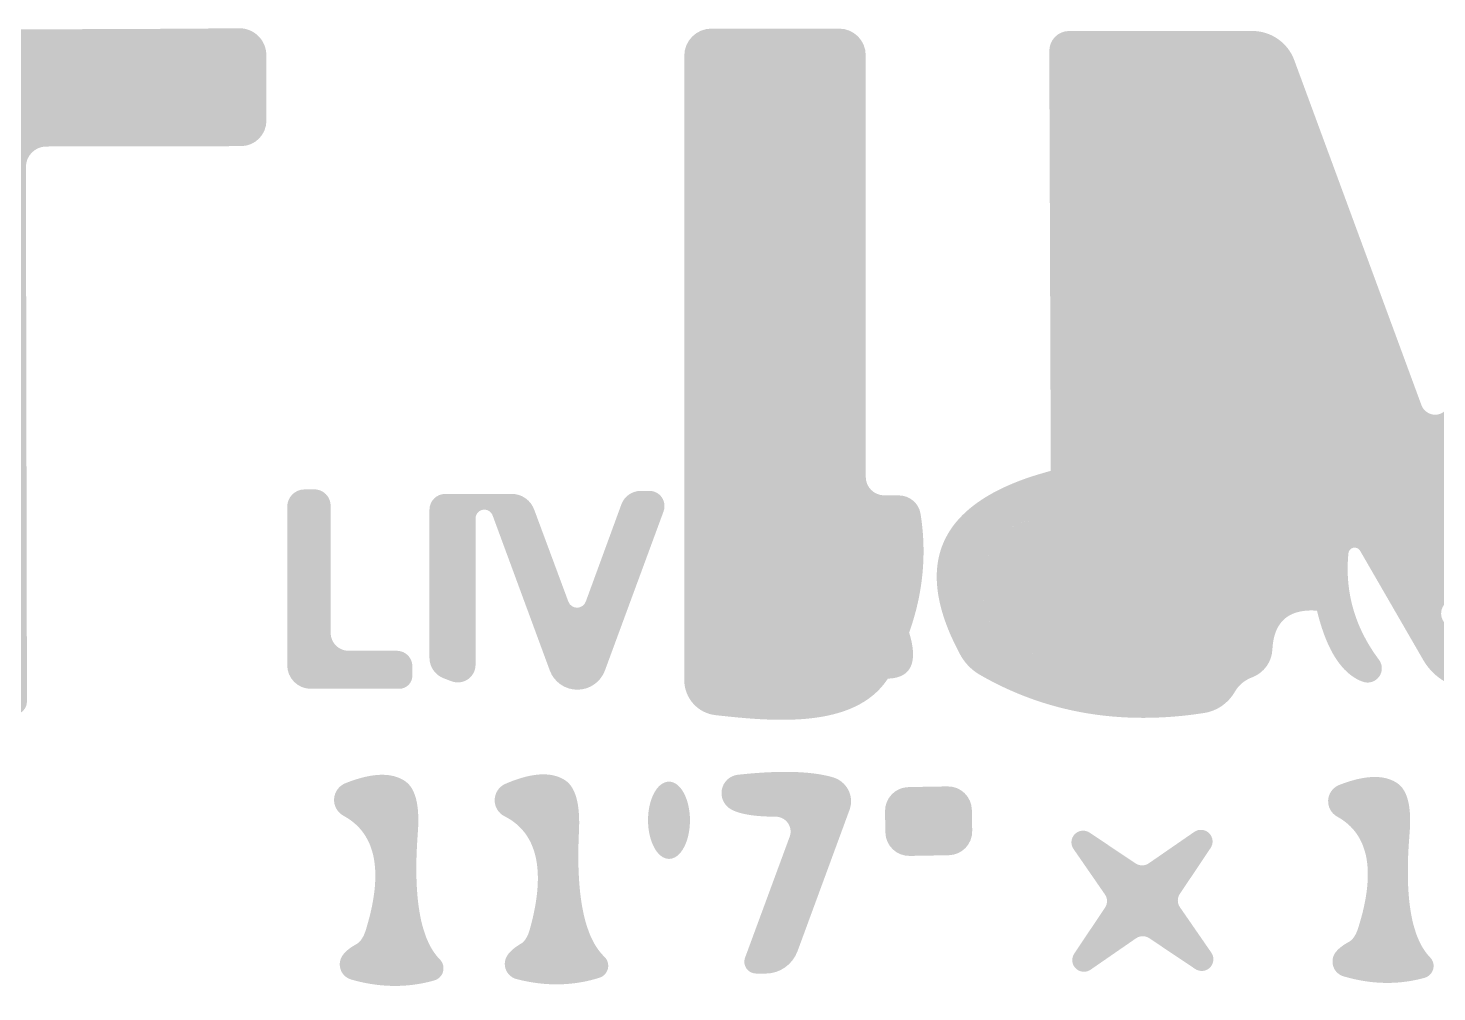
# Model space of a CAD drawing. Extents: x 0 to 650, y 0 to 488.
# Drawn here: x 410.03 to 457.07, y 197.78 to 229.96 of the extents above; entities that cross this region are included whole.
import ezdxf

# ---------------------------------------------------------------- set-up
doc = ezdxf.new("R2010")
doc.units = 0
doc.linetypes.add('Solid', pattern=[0])
doc.layers.add('Layer 1', color=7, linetype='Solid', lineweight=0)

msp = doc.modelspace()

# ---------------------------------------------------------------- hatches: boundary and pattern name
at = {"layer": 'Layer 1', "linetype": 'Solid', "lineweight": 0}
h = msp.add_hatch(color=8, dxfattribs=at)
edge = h.paths.add_edge_path(flags=0)
edge.add_spline(control_points=[(407.017, 206.984), (404.81, 206.981), (404.43, 207.033)], knot_values=[0, 0, 0, 1, 1, 1], degree=2, periodic=0)
edge.add_line((404.43, 207.033), (404.43, 207.033))
edge.add_spline(control_points=[(404.43, 207.033), (404.208, 207.062), (404.043, 207.251), (404.043, 207.475)], knot_values=[0, 0, 0, 0, 1, 1, 1, 1], degree=3, periodic=0)
edge.add_line((404.043, 207.475), (404.034, 225.321))
edge.add_spline(control_points=[(404.034, 225.321), (404.034, 225.698), (403.728, 226.003), (403.352, 226.003)], knot_values=[0, 0, 0, 0, 1, 1, 1, 1], degree=3, periodic=0)
edge.add_line((403.352, 226.003), (396.851, 226))
edge.add_line((396.851, 226), (396.851, 226))
edge.add_spline(control_points=[(396.851, 226), (396.38, 226), (395.998, 226.381), (395.998, 226.852)], knot_values=[0, 0, 0, 0, 1, 1, 1, 1], degree=3, periodic=0)
edge.add_line((395.998, 226.852), (395.997, 229.039))
edge.add_spline(control_points=[(395.997, 229.039), (395.997, 229.278), (396.092, 229.507), (396.262, 229.676)], knot_values=[0, 0, 0, 0, 1, 1, 1, 1], degree=3, periodic=0)
edge.add_spline(control_points=[(396.262, 229.676), (396.432, 229.845), (396.662, 229.939), (396.901, 229.938)], knot_values=[0, 0, 0, 0, 1, 1, 1, 1], degree=3, periodic=0)
edge.add_spline(control_points=[(396.901, 229.938), (401.693, 229.904), (406.988, 229.931)], knot_values=[0, 0, 0, 1, 1, 1], degree=2, periodic=0)
edge.add_spline(control_points=[(406.988, 229.931), (412.284, 229.917), (417.076, 229.962)], knot_values=[0, 0, 0, 1, 1, 1], degree=2, periodic=0)
edge.add_line((417.076, 229.962), (417.076, 229.962))
edge.add_spline(control_points=[(417.076, 229.962), (417.315, 229.964), (417.546, 229.87), (417.716, 229.702)], knot_values=[0, 0, 0, 0, 1, 1, 1, 1], degree=3, periodic=0)
edge.add_spline(control_points=[(417.716, 229.702), (417.886, 229.534), (417.982, 229.305), (417.982, 229.066)], knot_values=[0, 0, 0, 0, 1, 1, 1, 1], degree=3, periodic=0)
edge.add_line((417.982, 229.066), (417.986, 226.879))
edge.add_line((417.986, 226.879), (417.986, 226.879))
edge.add_spline(control_points=[(417.986, 226.879), (417.987, 226.408), (417.606, 226.025), (417.135, 226.024)], knot_values=[0, 0, 0, 0, 1, 1, 1, 1], degree=3, periodic=0)
edge.add_line((417.135, 226.024), (410.635, 226.012))
edge.add_line((410.635, 226.012), (410.635, 226.012))
edge.add_spline(control_points=[(410.635, 226.012), (410.258, 226.011), (409.953, 225.705), (409.954, 225.328)], knot_values=[0, 0, 0, 0, 1, 1, 1, 1], degree=3, periodic=0)
edge.add_line((409.954, 225.328), (409.989, 207.482))
edge.add_spline(control_points=[(409.989, 207.482), (409.99, 207.258), (409.824, 207.069), (409.603, 207.039)], knot_values=[0, 0, 0, 0, 1, 1, 1, 1], degree=3, periodic=0)
edge.add_spline(control_points=[(409.603, 207.039), (409.223, 206.987), (407.017, 206.984)], knot_values=[0, 0, 0, 1, 1, 1], degree=2, periodic=0)
edge = h.paths.add_edge_path(flags=0)
edge.add_line((405.43, 228.06), (405.43, 228.06))
edge.add_spline(control_points=[(405.43, 228.06), (405.061, 227.437), (405.104, 226.656), (405.54, 226.071)], knot_values=[0, 0, 0, 0, 1, 1, 1, 1], degree=3, periodic=0)
edge.add_spline(control_points=[(405.54, 226.071), (405.975, 225.486), (406.721, 225.207), (407.44, 225.36)], knot_values=[0, 0, 0, 0, 1, 1, 1, 1], degree=3, periodic=0)
edge.add_spline(control_points=[(407.44, 225.36), (407.57, 225.39), (408.79, 225.89)], knot_values=[0, 0, 0, 1, 1, 1], degree=2, periodic=0)
edge.add_line((408.79, 225.89), (408.79, 225.89))
edge.add_spline(control_points=[(408.79, 225.89), (409.237, 226.073), (409.542, 226.492), (409.58, 226.974)], knot_values=[0, 0, 0, 0, 1, 1, 1, 1], degree=3, periodic=0)
edge.add_spline(control_points=[(409.58, 226.974), (409.618, 227.456), (409.382, 227.918), (408.97, 228.17)], knot_values=[0, 0, 0, 0, 1, 1, 1, 1], degree=3, periodic=0)
edge.add_spline(control_points=[(408.97, 228.17), (406.41, 229.72), (405.43, 228.06)], knot_values=[0, 0, 0, 1, 1, 1], degree=2, periodic=0)
h = msp.add_hatch(color=8, dxfattribs=at)
edge = h.paths.add_edge_path(flags=0)
edge.add_spline(control_points=[(439.45, 209.78), (439.15, 210.29), (438.83, 210.38)], knot_values=[0, 0, 0, 1, 1, 1], degree=2, periodic=0)
edge.add_spline(control_points=[(438.83, 210.38), (438.44, 210.5), (438.2, 209.96)], knot_values=[0, 0, 0, 1, 1, 1], degree=2, periodic=0)
edge.add_spline(control_points=[(438.2, 209.96), (437.73, 208.91), (438.74, 208.24)], knot_values=[0, 0, 0, 1, 1, 1], degree=2, periodic=0)
edge.add_spline(control_points=[(438.74, 208.24), (437.63, 206.54), (434.88, 206.81), (432.99, 207.02)], knot_values=[0, 0, 0, 0, 1, 1, 1, 1], degree=3, periodic=0)
edge.add_line((432.99, 207.02), (432.99, 207.02))
edge.add_spline(control_points=[(432.99, 207.02), (432.393, 207.083), (431.94, 207.588), (431.94, 208.19)], knot_values=[0, 0, 0, 0, 1, 1, 1, 1], degree=3, periodic=0)
edge.add_line((431.94, 208.19), (431.94, 229.04))
edge.add_line((431.94, 229.04), (431.94, 229.04))
edge.add_spline(control_points=[(431.94, 229.04), (431.94, 229.543), (432.347, 229.95), (432.85, 229.95)], knot_values=[0, 0, 0, 0, 1, 1, 1, 1], degree=3, periodic=0)
edge.add_line((432.85, 229.95), (437.11, 229.95))
edge.add_line((437.11, 229.95), (437.11, 229.95))
edge.add_spline(control_points=[(437.11, 229.95), (437.602, 229.95), (438, 229.552), (438, 229.06)], knot_values=[0, 0, 0, 0, 1, 1, 1, 1], degree=3, periodic=0)
edge.add_line((438, 229.06), (438, 214.98))
edge.add_spline(control_points=[(438, 214.98), (438, 214.638), (438.278, 214.36), (438.62, 214.36)], knot_values=[0, 0, 0, 0, 1, 1, 1, 1], degree=3, periodic=0)
edge.add_line((438.62, 214.36), (439.1, 214.36))
edge.add_spline(control_points=[(439.1, 214.36), (439.463, 214.36), (439.772, 214.102), (439.83, 213.75)], knot_values=[0, 0, 0, 0, 1, 1, 1, 1], degree=3, periodic=0)
edge.add_spline(control_points=[(439.83, 213.75), (440.15, 211.74), (439.45, 209.78)], knot_values=[0, 0, 0, 1, 1, 1], degree=2, periodic=0)
h = msp.add_hatch(color=250, dxfattribs=at)
edge = h.paths.add_edge_path(flags=0)
edge.add_spline(control_points=[(471.64, 213.75), (471.13, 211.62), (471.3, 210.03)], knot_values=[0, 0, 0, 1, 1, 1], degree=2, periodic=0)
edge.add_spline(control_points=[(471.3, 210.03), (470.89, 208.56), (469.97, 207.48)], knot_values=[0, 0, 0, 1, 1, 1], degree=2, periodic=0)
edge.add_line((469.97, 207.48), (469.97, 207.48))
edge.add_spline(control_points=[(469.97, 207.48), (469.742, 207.207), (469.401, 207.05), (469.04, 207.05)], knot_values=[0, 0, 0, 0, 1, 1, 1, 1], degree=3, periodic=0)
edge.add_line((469.04, 207.05), (464.89, 207.05))
edge.add_line((464.89, 207.05), (464.89, 207.05))
edge.add_spline(control_points=[(464.89, 207.05), (464.599, 207.05), (464.332, 207.203), (464.19, 207.45)], knot_values=[0, 0, 0, 0, 1, 1, 1, 1], degree=3, periodic=0)
edge.add_line((464.19, 207.45), (462.35, 210.64))
edge.add_spline(control_points=[(462.35, 210.64), (462.314, 210.702), (462.244, 210.735), (462.174, 210.724)], knot_values=[0, 0, 0, 0, 1, 1, 1, 1], degree=3, periodic=0)
edge.add_spline(control_points=[(462.174, 210.724), (462.103, 210.713), (462.046, 210.66), (462.03, 210.59)], knot_values=[0, 0, 0, 0, 1, 1, 1, 1], degree=3, periodic=0)
edge.add_spline(control_points=[(462.03, 210.59), (461.29, 207.13), (457.87, 207.93)], knot_values=[0, 0, 0, 1, 1, 1], degree=2, periodic=0)
edge.add_spline(control_points=[(457.87, 207.93), (457.34, 208.058), (456.888, 208.394), (456.62, 208.86)], knot_values=[0, 0, 0, 0, 1, 1, 1, 1], degree=3, periodic=0)
edge.add_line((456.62, 208.86), (454.51, 212.51))
edge.add_spline(control_points=[(454.51, 212.51), (454.465, 212.589), (454.374, 212.63), (454.285, 212.612)], knot_values=[0, 0, 0, 0, 1, 1, 1, 1], degree=3, periodic=0)
edge.add_spline(control_points=[(454.285, 212.612), (454.197, 212.593), (454.13, 212.52), (454.12, 212.43)], knot_values=[0, 0, 0, 0, 1, 1, 1, 1], degree=3, periodic=0)
edge.add_spline(control_points=[(454.12, 212.43), (453.93, 210.49), (455.14, 208.87)], knot_values=[0, 0, 0, 1, 1, 1], degree=2, periodic=0)
edge.add_line((455.14, 208.87), (455.14, 208.87))
edge.add_spline(control_points=[(455.14, 208.87), (455.267, 208.7), (455.267, 208.467), (455.139, 208.298)], knot_values=[0, 0, 0, 0, 1, 1, 1, 1], degree=3, periodic=0)
edge.add_spline(control_points=[(455.139, 208.298), (455.012, 208.129), (454.788, 208.064), (454.59, 208.14)], knot_values=[0, 0, 0, 0, 1, 1, 1, 1], degree=3, periodic=0)
edge.add_spline(control_points=[(454.59, 208.14), (453.55, 208.53), (453.07, 210.51)], knot_values=[0, 0, 0, 1, 1, 1], degree=2, periodic=0)
edge.add_spline(control_points=[(453.07, 210.51), (452.25, 211), (452.93, 211.71)], knot_values=[0, 0, 0, 1, 1, 1], degree=2, periodic=0)
edge.add_spline(control_points=[(452.93, 211.71), (453.28, 212.29), (453.09, 212.99)], knot_values=[0, 0, 0, 1, 1, 1], degree=2, periodic=0)
edge.add_spline(control_points=[(453.09, 212.99), (452.99, 213.4), (452.47, 213.48)], knot_values=[0, 0, 0, 1, 1, 1], degree=2, periodic=0)
edge.add_spline(control_points=[(452.47, 213.48), (452.22, 214.5), (453.8, 214.36)], knot_values=[0, 0, 0, 1, 1, 1], degree=2, periodic=0)
edge.add_line((453.8, 214.36), (450.72, 222.5))
edge.add_spline(control_points=[(450.72, 222.5), (450.647, 222.69), (450.45, 222.801), (450.25, 222.764)], knot_values=[0, 0, 0, 0, 1, 1, 1, 1], degree=3, periodic=0)
edge.add_spline(control_points=[(450.25, 222.764), (450.05, 222.728), (449.903, 222.554), (449.9, 222.35)], knot_values=[0, 0, 0, 0, 1, 1, 1, 1], degree=3, periodic=0)
edge.add_line((449.9, 222.35), (449.8, 214.58))
edge.add_spline(control_points=[(449.8, 214.58), (448.63, 212.93), (448.5, 211.08)], knot_values=[0, 0, 0, 1, 1, 1], degree=2, periodic=0)
edge.add_spline(control_points=[(448.5, 211.08), (448.473, 210.69), (448.195, 210.363), (447.814, 210.274)], knot_values=[0, 0, 0, 0, 1, 1, 1, 1], degree=3, periodic=0)
edge.add_spline(control_points=[(447.814, 210.274), (447.433, 210.184), (447.038, 210.353), (446.84, 210.69)], knot_values=[0, 0, 0, 0, 1, 1, 1, 1], degree=3, periodic=0)
edge.add_line((446.84, 210.69), (444.18, 215.18))
edge.add_line((444.18, 215.18), (444.13, 229.2))
edge.add_line((444.13, 229.2), (444.13, 229.2))
edge.add_spline(control_points=[(444.13, 229.2), (444.13, 229.57), (444.425, 229.87), (444.79, 229.87)], knot_values=[0, 0, 0, 0, 1, 1, 1, 1], degree=3, periodic=0)
edge.add_line((444.79, 229.87), (450.91, 229.87))
edge.add_spline(control_points=[(450.91, 229.87), (451.535, 229.87), (452.094, 229.483), (452.31, 228.9)], knot_values=[0, 0, 0, 0, 1, 1, 1, 1], degree=3, periodic=0)
edge.add_line((452.31, 228.9), (456.56, 217.37))
edge.add_line((456.56, 217.37), (456.56, 217.37))
edge.add_spline(control_points=[(456.56, 217.37), (456.632, 217.18), (456.814, 217.054), (457.016, 217.054)], knot_values=[0, 0, 0, 0, 1, 1, 1, 1], degree=3, periodic=0)
edge.add_spline(control_points=[(457.016, 217.054), (457.219, 217.054), (457.4, 217.18), (457.47, 217.37)], knot_values=[0, 0, 0, 0, 1, 1, 1, 1], degree=3, periodic=0)
edge.add_line((457.47, 217.37), (461.77, 229.04))
edge.add_line((461.77, 229.04), (461.77, 229.04))
edge.add_spline(control_points=[(461.77, 229.04), (461.938, 229.502), (462.382, 229.81), (462.88, 229.81)], knot_values=[0, 0, 0, 0, 1, 1, 1, 1], degree=3, periodic=0)
edge.add_line((462.88, 229.81), (469.51, 229.81))
edge.add_line((469.51, 229.81), (469.51, 229.81))
edge.add_spline(control_points=[(469.51, 229.81), (469.6, 229.81), (469.687, 229.774), (469.75, 229.71)], knot_values=[0, 0, 0, 0, 1, 1, 1, 1], degree=3, periodic=0)
edge.add_spline(control_points=[(469.75, 229.71), (469.814, 229.647), (469.85, 229.56), (469.85, 229.47)], knot_values=[0, 0, 0, 0, 1, 1, 1, 1], degree=3, periodic=0)
edge.add_line((469.85, 229.47), (469.85, 216.48))
edge.add_line((469.85, 216.48), (469.85, 216.48))
edge.add_spline(control_points=[(469.85, 216.48), (469.85, 216.15), (469.963, 215.829), (470.17, 215.57)], knot_values=[0, 0, 0, 0, 1, 1, 1, 1], degree=3, periodic=0)
edge.add_line((470.17, 215.57), (471.64, 213.75))
edge = h.paths.add_edge_path(flags=0)
edge.add_line((463.07, 222.2), (460.36, 214.84))
edge.add_spline(control_points=[(460.36, 214.84), (460.253, 214.548), (460.346, 214.221), (460.59, 214.03)], knot_values=[0, 0, 0, 0, 1, 1, 1, 1], degree=3, periodic=0)
edge.add_line((460.59, 214.03), (462.24, 212.75))
edge.add_line((462.24, 212.75), (462.24, 212.75))
edge.add_spline(control_points=[(462.24, 212.75), (462.34, 212.676), (462.466, 212.646), (462.588, 212.669)], knot_values=[0, 0, 0, 0, 1, 1, 1, 1], degree=3, periodic=0)
edge.add_spline(control_points=[(462.588, 212.669), (462.71, 212.692), (462.816, 212.765), (462.88, 212.87)], knot_values=[0, 0, 0, 0, 1, 1, 1, 1], degree=3, periodic=0)
edge.add_line((462.88, 212.87), (463.88, 214.49))
edge.add_spline(control_points=[(463.88, 214.49), (464.03, 214.739), (464.11, 215.022), (464.11, 215.31)], knot_values=[0, 0, 0, 0, 1, 1, 1, 1], degree=3, periodic=0)
edge.add_line((464.11, 215.31), (464.11, 222.02))
edge.add_line((464.11, 222.02), (464.11, 222.02))
edge.add_spline(control_points=[(464.11, 222.02), (464.11, 222.28), (463.924, 222.501), (463.668, 222.545)], knot_values=[0, 0, 0, 0, 1, 1, 1, 1], degree=3, periodic=0)
edge.add_spline(control_points=[(463.668, 222.545), (463.412, 222.59), (463.16, 222.444), (463.07, 222.2)], knot_values=[0, 0, 0, 0, 1, 1, 1, 1], degree=3, periodic=0)
edge.add_line((463.07, 222.2), (463.07, 222.2))
edge = h.paths.add_edge_path(flags=0)
edge.add_spline(control_points=[(459.53, 212.63), (458.72, 211.17), (457.58, 210.88)], knot_values=[0, 0, 0, 1, 1, 1], degree=2, periodic=0)
edge.add_spline(control_points=[(457.58, 210.88), (457.424, 210.842), (457.298, 210.729), (457.244, 210.578)], knot_values=[0, 0, 0, 0, 1, 1, 1, 1], degree=3, periodic=0)
edge.add_spline(control_points=[(457.244, 210.578), (457.19, 210.427), (457.214, 210.259), (457.31, 210.13)], knot_values=[0, 0, 0, 0, 1, 1, 1, 1], degree=3, periodic=0)
edge.add_spline(control_points=[(457.31, 210.13), (457.84, 209.4), (458.7, 209.15)], knot_values=[0, 0, 0, 1, 1, 1], degree=2, periodic=0)
edge.add_spline(control_points=[(458.7, 209.15), (459.78, 208.83), (460.27, 210.08)], knot_values=[0, 0, 0, 1, 1, 1], degree=2, periodic=0)
edge.add_spline(control_points=[(460.27, 210.08), (460.76, 211.3), (460.26, 212.58)], knot_values=[0, 0, 0, 1, 1, 1], degree=2, periodic=0)
edge.add_spline(control_points=[(460.26, 212.58), (460.203, 212.725), (460.067, 212.825), (459.912, 212.835)], knot_values=[0, 0, 0, 0, 1, 1, 1, 1], degree=3, periodic=0)
edge.add_spline(control_points=[(459.912, 212.835), (459.756, 212.846), (459.607, 212.766), (459.53, 212.63)], knot_values=[0, 0, 0, 0, 1, 1, 1, 1], degree=3, periodic=0)
h = msp.add_hatch(color=7, dxfattribs=at)
edge = h.paths.add_edge_path(flags=0)
edge.add_line((453.8, 214.36), (449.8, 214.58))
edge.add_line((449.8, 214.58), (449.9, 222.35))
edge.add_spline(control_points=[(449.9, 222.35), (449.903, 222.554), (450.05, 222.728), (450.25, 222.764)], knot_values=[0, 0, 0, 0, 1, 1, 1, 1], degree=3, periodic=0)
edge.add_spline(control_points=[(450.25, 222.764), (450.45, 222.801), (450.647, 222.69), (450.72, 222.5)], knot_values=[0, 0, 0, 0, 1, 1, 1, 1], degree=3, periodic=0)
edge.add_line((450.72, 222.5), (453.8, 214.36))
h = msp.add_hatch(color=8, dxfattribs=at)
edge = h.paths.add_edge_path(flags=0)
edge.add_line((444.18, 215.18), (446.84, 210.69))
edge.add_line((446.84, 210.69), (446.84, 210.69))
edge.add_spline(control_points=[(446.84, 210.69), (447.038, 210.353), (447.433, 210.184), (447.814, 210.274)], knot_values=[0, 0, 0, 0, 1, 1, 1, 1], degree=3, periodic=0)
edge.add_spline(control_points=[(447.814, 210.274), (448.195, 210.363), (448.473, 210.69), (448.5, 211.08)], knot_values=[0, 0, 0, 0, 1, 1, 1, 1], degree=3, periodic=0)
edge.add_spline(control_points=[(448.5, 211.08), (448.63, 212.93), (449.8, 214.58)], knot_values=[0, 0, 0, 1, 1, 1], degree=2, periodic=0)
edge.add_line((449.8, 214.58), (453.8, 214.36))
edge.add_spline(control_points=[(453.8, 214.36), (452.22, 214.5), (452.47, 213.48)], knot_values=[0, 0, 0, 1, 1, 1], degree=2, periodic=0)
edge.add_spline(control_points=[(452.47, 213.48), (451.54, 213.16), (451.54, 212.61)], knot_values=[0, 0, 0, 1, 1, 1], degree=2, periodic=0)
edge.add_spline(control_points=[(451.54, 212.61), (451.54, 212.18), (452.06, 211.94)], knot_values=[0, 0, 0, 1, 1, 1], degree=2, periodic=0)
edge.add_spline(control_points=[(452.06, 211.94), (452.45, 211.75), (452.93, 211.71)], knot_values=[0, 0, 0, 1, 1, 1], degree=2, periodic=0)
edge.add_spline(control_points=[(452.93, 211.71), (452.25, 211), (453.07, 210.51)], knot_values=[0, 0, 0, 1, 1, 1], degree=2, periodic=0)
edge.add_spline(control_points=[(453.07, 210.51), (451.65, 210.61), (451.58, 209.21)], knot_values=[0, 0, 0, 1, 1, 1], degree=2, periodic=0)
edge.add_line((451.58, 209.21), (451.58, 209.21))
edge.add_spline(control_points=[(451.58, 209.21), (451.562, 208.802), (451.303, 208.442), (450.92, 208.29)], knot_values=[0, 0, 0, 0, 1, 1, 1, 1], degree=3, periodic=0)
edge.add_spline(control_points=[(450.92, 208.29), (450.52, 208.14), (450.32, 207.79)], knot_values=[0, 0, 0, 1, 1, 1], degree=2, periodic=0)
edge.add_line((450.32, 207.79), (450.32, 207.79))
edge.add_spline(control_points=[(450.32, 207.79), (450.099, 207.411), (449.72, 207.153), (449.29, 207.09)], knot_values=[0, 0, 0, 0, 1, 1, 1, 1], degree=3, periodic=0)
edge.add_spline(control_points=[(449.29, 207.09), (445.13, 206.45), (441.79, 208.38)], knot_values=[0, 0, 0, 1, 1, 1], degree=2, periodic=0)
edge.add_line((441.79, 208.38), (441.79, 208.38))
edge.add_spline(control_points=[(441.79, 208.38), (441.515, 208.543), (441.29, 208.782), (441.14, 209.07)], knot_values=[0, 0, 0, 0, 1, 1, 1, 1], degree=3, periodic=0)
edge.add_spline(control_points=[(441.14, 209.07), (438.66, 213.71), (444.18, 215.18)], knot_values=[0, 0, 0, 1, 1, 1], degree=2, periodic=0)
edge = h.paths.add_edge_path(flags=0)
edge.add_line((443.902, 209.251), (443.938, 213.351))
edge.add_line((443.938, 213.351), (443.938, 213.351))
edge.add_spline(control_points=[(443.938, 213.351), (443.939, 213.445), (443.863, 213.522), (443.769, 213.523)], knot_values=[0, 0, 0, 0, 1, 1, 1, 1], degree=3, periodic=0)
edge.add_line((443.769, 213.523), (443.699, 213.523))
edge.add_spline(control_points=[(443.699, 213.523), (442.738, 213.532), (441.952, 212.674), (441.943, 211.609)], knot_values=[0, 0, 0, 0, 1, 1, 1, 1], degree=3, periodic=0)
edge.add_line((441.943, 211.609), (441.938, 211.029))
edge.add_line((441.938, 211.029), (441.938, 211.029))
edge.add_spline(control_points=[(441.938, 211.029), (441.933, 210.517), (442.112, 210.024), (442.435, 209.66)], knot_values=[0, 0, 0, 0, 1, 1, 1, 1], degree=3, periodic=0)
edge.add_spline(control_points=[(442.435, 209.66), (442.758, 209.295), (443.199, 209.088), (443.661, 209.084)], knot_values=[0, 0, 0, 0, 1, 1, 1, 1], degree=3, periodic=0)
edge.add_line((443.661, 209.084), (443.731, 209.083))
edge.add_spline(control_points=[(443.731, 209.083), (443.824, 209.082), (443.901, 209.158), (443.902, 209.251)], knot_values=[0, 0, 0, 0, 1, 1, 1, 1], degree=3, periodic=0)
edge.add_line((443.902, 209.251), (443.902, 209.251))
h = msp.add_hatch(color=250, dxfattribs=at)
edge = h.paths.add_edge_path(flags=0)
edge.add_line((420.13, 214.01), (420.13, 209.77))
edge.add_spline(control_points=[(420.13, 209.77), (420.13, 209.439), (420.399, 209.17), (420.73, 209.17)], knot_values=[0, 0, 0, 0, 1, 1, 1, 1], degree=3, periodic=0)
edge.add_line((420.73, 209.17), (422.34, 209.17))
edge.add_line((422.34, 209.17), (422.34, 209.17))
edge.add_spline(control_points=[(422.34, 209.17), (422.478, 209.17), (422.61, 209.115), (422.708, 209.018)], knot_values=[0, 0, 0, 0, 1, 1, 1, 1], degree=3, periodic=0)
edge.add_spline(control_points=[(422.708, 209.018), (422.805, 208.92), (422.86, 208.788), (422.86, 208.65)], knot_values=[0, 0, 0, 0, 1, 1, 1, 1], degree=3, periodic=0)
edge.add_line((422.86, 208.65), (422.86, 208.34))
edge.add_line((422.86, 208.34), (422.86, 208.34))
edge.add_spline(control_points=[(422.86, 208.34), (422.86, 208.097), (422.663, 207.9), (422.42, 207.9)], knot_values=[0, 0, 0, 0, 1, 1, 1, 1], degree=3, periodic=0)
edge.add_line((422.42, 207.9), (419.47, 207.9))
edge.add_spline(control_points=[(419.47, 207.9), (419.034, 207.9), (418.68, 208.254), (418.68, 208.69)], knot_values=[0, 0, 0, 0, 1, 1, 1, 1], degree=3, periodic=0)
edge.add_line((418.68, 208.69), (418.68, 213.98))
edge.add_line((418.68, 213.98), (418.68, 213.98))
edge.add_spline(control_points=[(418.68, 213.98), (418.68, 214.3), (418.94, 214.56), (419.26, 214.56)], knot_values=[0, 0, 0, 0, 1, 1, 1, 1], degree=3, periodic=0)
edge.add_line((419.26, 214.56), (419.59, 214.56))
edge.add_line((419.59, 214.56), (419.59, 214.56))
edge.add_spline(control_points=[(419.59, 214.56), (419.733, 214.56), (419.871, 214.502), (419.972, 214.399)], knot_values=[0, 0, 0, 0, 1, 1, 1, 1], degree=3, periodic=0)
edge.add_spline(control_points=[(419.972, 214.399), (420.073, 214.296), (420.13, 214.156), (420.13, 214.01)], knot_values=[0, 0, 0, 0, 1, 1, 1, 1], degree=3, periodic=0)
edge.add_line((420.13, 214.01), (420.13, 214.01))
h = msp.add_hatch(color=250, dxfattribs=at)
edge = h.paths.add_edge_path(flags=0)
edge.add_line((431.25, 213.83), (429.29, 208.51))
edge.add_spline(control_points=[(429.29, 208.51), (429.147, 208.125), (428.78, 207.87), (428.37, 207.87)], knot_values=[0, 0, 0, 0, 1, 1, 1, 1], degree=3, periodic=0)
edge.add_spline(control_points=[(428.37, 207.87), (427.96, 207.87), (427.593, 208.125), (427.45, 208.51)], knot_values=[0, 0, 0, 0, 1, 1, 1, 1], degree=3, periodic=0)
edge.add_line((427.45, 208.51), (425.54, 213.69))
edge.add_line((425.54, 213.69), (425.54, 213.69))
edge.add_spline(control_points=[(425.54, 213.69), (425.491, 213.824), (425.353, 213.904), (425.213, 213.879)], knot_values=[0, 0, 0, 0, 1, 1, 1, 1], degree=3, periodic=0)
edge.add_spline(control_points=[(425.213, 213.879), (425.072, 213.854), (424.97, 213.732), (424.97, 213.59)], knot_values=[0, 0, 0, 0, 1, 1, 1, 1], degree=3, periodic=0)
edge.add_line((424.97, 213.59), (424.97, 208.7))
edge.add_spline(control_points=[(424.97, 208.7), (424.97, 208.508), (424.875, 208.328), (424.716, 208.219)], knot_values=[0, 0, 0, 0, 1, 1, 1, 1], degree=3, periodic=0)
edge.add_spline(control_points=[(424.716, 208.219), (424.557, 208.109), (424.353, 208.084), (424.17, 208.15)], knot_values=[0, 0, 0, 0, 1, 1, 1, 1], degree=3, periodic=0)
edge.add_line((424.17, 208.15), (423.91, 208.25))
edge.add_line((423.91, 208.25), (423.91, 208.25))
edge.add_spline(control_points=[(423.91, 208.25), (423.621, 208.358), (423.43, 208.633), (423.43, 208.94)], knot_values=[0, 0, 0, 0, 1, 1, 1, 1], degree=3, periodic=0)
edge.add_line((423.43, 208.94), (423.43, 213.88))
edge.add_line((423.43, 213.88), (423.43, 213.88))
edge.add_spline(control_points=[(423.43, 213.88), (423.43, 214.173), (423.667, 214.41), (423.96, 214.41)], knot_values=[0, 0, 0, 0, 1, 1, 1, 1], degree=3, periodic=0)
edge.add_line((423.96, 214.41), (426.18, 214.41))
edge.add_line((426.18, 214.41), (426.18, 214.41))
edge.add_spline(control_points=[(426.18, 214.41), (426.516, 214.41), (426.816, 214.198), (426.93, 213.88)], knot_values=[0, 0, 0, 0, 1, 1, 1, 1], degree=3, periodic=0)
edge.add_line((426.93, 213.88), (428.07, 210.81))
edge.add_spline(control_points=[(428.07, 210.81), (428.115, 210.689), (428.231, 210.608), (428.36, 210.608)], knot_values=[0, 0, 0, 0, 1, 1, 1, 1], degree=3, periodic=0)
edge.add_spline(control_points=[(428.36, 210.608), (428.489, 210.608), (428.605, 210.689), (428.65, 210.81)], knot_values=[0, 0, 0, 0, 1, 1, 1, 1], degree=3, periodic=0)
edge.add_line((428.65, 210.81), (429.84, 214.06))
edge.add_spline(control_points=[(429.84, 214.06), (429.942, 214.331), (430.197, 214.51), (430.48, 214.51)], knot_values=[0, 0, 0, 0, 1, 1, 1, 1], degree=3, periodic=0)
edge.add_line((430.48, 214.51), (430.78, 214.51))
edge.add_line((430.78, 214.51), (430.78, 214.51))
edge.add_spline(control_points=[(430.78, 214.51), (430.943, 214.51), (431.095, 214.43), (431.189, 214.294)], knot_values=[0, 0, 0, 0, 1, 1, 1, 1], degree=3, periodic=0)
edge.add_spline(control_points=[(431.189, 214.294), (431.282, 214.159), (431.305, 213.986), (431.25, 213.83)], knot_values=[0, 0, 0, 0, 1, 1, 1, 1], degree=3, periodic=0)
h = msp.add_hatch(color=7, dxfattribs=at)
edge = h.paths.add_edge_path(flags=0)
edge.add_line((443.902, 209.251), (443.902, 209.251))
edge.add_spline(control_points=[(443.902, 209.251), (443.902, 209.206), (443.883, 209.163), (443.851, 209.132)], knot_values=[0, 0, 0, 0, 1, 1, 1, 1], degree=3, periodic=0)
edge.add_spline(control_points=[(443.851, 209.132), (443.819, 209.1), (443.776, 209.083), (443.731, 209.083)], knot_values=[0, 0, 0, 0, 1, 1, 1, 1], degree=3, periodic=0)
edge.add_line((443.731, 209.083), (443.661, 209.084))
edge.add_spline(control_points=[(443.661, 209.084), (442.7, 209.092), (441.928, 209.963), (441.938, 211.029)], knot_values=[0, 0, 0, 0, 1, 1, 1, 1], degree=3, periodic=0)
edge.add_line((441.938, 211.029), (441.943, 211.609))
edge.add_spline(control_points=[(441.943, 211.609), (441.947, 212.12), (442.135, 212.61), (442.464, 212.969)], knot_values=[0, 0, 0, 0, 1, 1, 1, 1], degree=3, periodic=0)
edge.add_spline(control_points=[(442.464, 212.969), (442.794, 213.328), (443.238, 213.527), (443.699, 213.523)], knot_values=[0, 0, 0, 0, 1, 1, 1, 1], degree=3, periodic=0)
edge.add_line((443.699, 213.523), (443.769, 213.523))
edge.add_spline(control_points=[(443.769, 213.523), (443.863, 213.522), (443.939, 213.445), (443.938, 213.351)], knot_values=[0, 0, 0, 0, 1, 1, 1, 1], degree=3, periodic=0)
edge.add_line((443.938, 213.351), (443.902, 209.251))
h = msp.add_hatch(color=7, dxfattribs=at)
edge = h.paths.add_edge_path(flags=0)
edge.add_spline(control_points=[(452.47, 213.48), (452.99, 213.4), (453.09, 212.99)], knot_values=[0, 0, 0, 1, 1, 1], degree=2, periodic=0)
edge.add_spline(control_points=[(453.09, 212.99), (453.28, 212.29), (452.93, 211.71)], knot_values=[0, 0, 0, 1, 1, 1], degree=2, periodic=0)
edge.add_spline(control_points=[(452.93, 211.71), (452.45, 211.75), (452.06, 211.94)], knot_values=[0, 0, 0, 1, 1, 1], degree=2, periodic=0)
edge.add_spline(control_points=[(452.06, 211.94), (451.54, 212.18), (451.54, 212.61)], knot_values=[0, 0, 0, 1, 1, 1], degree=2, periodic=0)
edge.add_spline(control_points=[(451.54, 212.61), (451.54, 213.16), (452.47, 213.48)], knot_values=[0, 0, 0, 1, 1, 1], degree=2, periodic=0)
h = msp.add_hatch(color=250, dxfattribs=at)
edge = h.paths.add_edge_path(flags=0)
edge.add_spline(control_points=[(439.45, 209.78), (439.91, 208.28), (438.74, 208.24)], knot_values=[0, 0, 0, 1, 1, 1], degree=2, periodic=0)
edge.add_spline(control_points=[(438.74, 208.24), (437.73, 208.91), (438.2, 209.96)], knot_values=[0, 0, 0, 1, 1, 1], degree=2, periodic=0)
edge.add_spline(control_points=[(438.2, 209.96), (438.44, 210.5), (438.83, 210.38)], knot_values=[0, 0, 0, 1, 1, 1], degree=2, periodic=0)
edge.add_spline(control_points=[(438.83, 210.38), (439.15, 210.29), (439.45, 209.78)], knot_values=[0, 0, 0, 1, 1, 1], degree=2, periodic=0)
h = msp.add_hatch(color=8, dxfattribs=at)
edge = h.paths.add_edge_path(flags=0)
edge.add_spline(control_points=[(423.59, 198.16), (422.25, 197.78), (420.82, 198.19)], knot_values=[0, 0, 0, 1, 1, 1], degree=2, periodic=0)
edge.add_line((420.82, 198.19), (420.82, 198.19))
edge.add_spline(control_points=[(420.82, 198.19), (420.665, 198.234), (420.538, 198.345), (420.476, 198.493)], knot_values=[0, 0, 0, 0, 1, 1, 1, 1], degree=3, periodic=0)
edge.add_spline(control_points=[(420.476, 198.493), (420.414, 198.641), (420.423, 198.81), (420.5, 198.95)], knot_values=[0, 0, 0, 0, 1, 1, 1, 1], degree=3, periodic=0)
edge.add_spline(control_points=[(420.5, 198.95), (420.63, 199.17), (420.97, 199.36)], knot_values=[0, 0, 0, 1, 1, 1], degree=2, periodic=0)
edge.add_spline(control_points=[(420.97, 199.36), (421.19, 199.47), (421.31, 199.86)], knot_values=[0, 0, 0, 1, 1, 1], degree=2, periodic=0)
edge.add_spline(control_points=[(421.31, 199.86), (422.2, 202.77), (420.56, 203.66)], knot_values=[0, 0, 0, 1, 1, 1], degree=2, periodic=0)
edge.add_line((420.56, 203.66), (420.56, 203.66))
edge.add_spline(control_points=[(420.56, 203.66), (420.353, 203.771), (420.231, 203.993), (420.246, 204.227)], knot_values=[0, 0, 0, 0, 1, 1, 1, 1], degree=3, periodic=0)
edge.add_spline(control_points=[(420.246, 204.227), (420.261, 204.461), (420.411, 204.666), (420.63, 204.75)], knot_values=[0, 0, 0, 0, 1, 1, 1, 1], degree=3, periodic=0)
edge.add_spline(control_points=[(420.63, 204.75), (421.94, 205.27), (422.61, 204.82)], knot_values=[0, 0, 0, 1, 1, 1], degree=2, periodic=0)
edge.add_spline(control_points=[(422.61, 204.82), (423.15, 204.46), (423.04, 203.07)], knot_values=[0, 0, 0, 1, 1, 1], degree=2, periodic=0)
edge.add_spline(control_points=[(423.04, 203.07), (422.8, 199.85), (423.78, 198.86)], knot_values=[0, 0, 0, 1, 1, 1], degree=2, periodic=0)
edge.add_spline(control_points=[(423.78, 198.86), (423.884, 198.754), (423.924, 198.6), (423.885, 198.456)], knot_values=[0, 0, 0, 0, 1, 1, 1, 1], degree=3, periodic=0)
edge.add_spline(control_points=[(423.885, 198.456), (423.846, 198.312), (423.734, 198.2), (423.59, 198.16)], knot_values=[0, 0, 0, 0, 1, 1, 1, 1], degree=3, periodic=0)
edge.add_line((423.59, 198.16), (423.59, 198.16))
h = msp.add_hatch(color=8, dxfattribs=at)
edge = h.paths.add_edge_path(flags=0)
edge.add_spline(control_points=[(429.273, 198.951), (429.38, 198.848), (429.424, 198.696), (429.389, 198.552)], knot_values=[0, 0, 0, 0, 1, 1, 1, 1], degree=3, periodic=0)
edge.add_spline(control_points=[(429.389, 198.552), (429.354, 198.408), (429.245, 198.292), (429.103, 198.249)], knot_values=[0, 0, 0, 0, 1, 1, 1, 1], degree=3, periodic=0)
edge.add_spline(control_points=[(429.103, 198.249), (427.779, 197.834), (426.344, 198.204)], knot_values=[0, 0, 0, 1, 1, 1], degree=2, periodic=0)
edge.add_line((426.344, 198.204), (426.344, 198.204))
edge.add_spline(control_points=[(426.344, 198.204), (426.188, 198.243), (426.059, 198.351), (425.993, 198.496)], knot_values=[0, 0, 0, 0, 1, 1, 1, 1], degree=3, periodic=0)
edge.add_spline(control_points=[(425.993, 198.496), (425.927, 198.642), (425.931, 198.81), (426.005, 198.952)], knot_values=[0, 0, 0, 0, 1, 1, 1, 1], degree=3, periodic=0)
edge.add_spline(control_points=[(426.005, 198.952), (426.128, 199.174), (426.461, 199.373)], knot_values=[0, 0, 0, 1, 1, 1], degree=2, periodic=0)
edge.add_spline(control_points=[(426.461, 199.373), (426.678, 199.488), (426.786, 199.88)], knot_values=[0, 0, 0, 1, 1, 1], degree=2, periodic=0)
edge.add_spline(control_points=[(426.786, 199.88), (427.594, 202.802), (425.936, 203.644)], knot_values=[0, 0, 0, 1, 1, 1], degree=2, periodic=0)
edge.add_line((425.936, 203.644), (425.936, 203.644))
edge.add_spline(control_points=[(425.936, 203.644), (425.728, 203.749), (425.599, 203.966), (425.608, 204.2)], knot_values=[0, 0, 0, 0, 1, 1, 1, 1], degree=3, periodic=0)
edge.add_spline(control_points=[(425.608, 204.2), (425.617, 204.434), (425.76, 204.641), (425.976, 204.731)], knot_values=[0, 0, 0, 0, 1, 1, 1, 1], degree=3, periodic=0)
edge.add_spline(control_points=[(425.976, 204.731), (427.267, 205.285), (427.946, 204.855)], knot_values=[0, 0, 0, 1, 1, 1], degree=2, periodic=0)
edge.add_spline(control_points=[(427.946, 204.855), (428.494, 204.511), (428.422, 203.124)], knot_values=[0, 0, 0, 1, 1, 1], degree=2, periodic=0)
edge.add_spline(control_points=[(428.422, 203.124), (428.271, 199.911), (429.273, 198.951)], knot_values=[0, 0, 0, 1, 1, 1], degree=2, periodic=0)
h = msp.add_hatch(color=8, dxfattribs=at)
edge = h.paths.add_edge_path(flags=0)
edge.add_spline(control_points=[(434.99, 203.63), (433.96, 203.63), (433.51, 203.87)], knot_values=[0, 0, 0, 1, 1, 1], degree=2, periodic=0)
edge.add_line((433.51, 203.87), (433.51, 203.87))
edge.add_spline(control_points=[(433.51, 203.87), (433.272, 203.999), (433.144, 204.267), (433.194, 204.533)], knot_values=[0, 0, 0, 0, 1, 1, 1, 1], degree=3, periodic=0)
edge.add_spline(control_points=[(433.194, 204.533), (433.245, 204.799), (433.462, 205), (433.73, 205.03)], knot_values=[0, 0, 0, 0, 1, 1, 1, 1], degree=3, periodic=0)
edge.add_spline(control_points=[(433.73, 205.03), (435.84, 205.26), (436.92, 204.94)], knot_values=[0, 0, 0, 1, 1, 1], degree=2, periodic=0)
edge.add_line((436.92, 204.94), (436.92, 204.94))
edge.add_spline(control_points=[(436.92, 204.94), (437.139, 204.872), (437.32, 204.718), (437.423, 204.514)], knot_values=[0, 0, 0, 0, 1, 1, 1, 1], degree=3, periodic=0)
edge.add_spline(control_points=[(437.423, 204.514), (437.525, 204.31), (437.538, 204.074), (437.46, 203.86)], knot_values=[0, 0, 0, 0, 1, 1, 1, 1], degree=3, periodic=0)
edge.add_line((437.46, 203.86), (435.72, 199.13))
edge.add_line((435.72, 199.13), (435.72, 199.13))
edge.add_spline(control_points=[(435.72, 199.13), (435.551, 198.685), (435.129, 198.39), (434.66, 198.39)], knot_values=[0, 0, 0, 0, 1, 1, 1, 1], degree=3, periodic=0)
edge.add_line((434.66, 198.39), (434.34, 198.39))
edge.add_spline(control_points=[(434.34, 198.39), (434.212, 198.39), (434.092, 198.453), (434.018, 198.558)], knot_values=[0, 0, 0, 0, 1, 1, 1, 1], degree=3, periodic=0)
edge.add_spline(control_points=[(434.018, 198.558), (433.944, 198.664), (433.926, 198.799), (433.97, 198.92)], knot_values=[0, 0, 0, 0, 1, 1, 1, 1], degree=3, periodic=0)
edge.add_line((433.97, 198.92), (435.46, 202.96))
edge.add_line((435.46, 202.96), (435.46, 202.96))
edge.add_spline(control_points=[(435.46, 202.96), (435.517, 203.112), (435.495, 203.283), (435.401, 203.417)], knot_values=[0, 0, 0, 0, 1, 1, 1, 1], degree=3, periodic=0)
edge.add_spline(control_points=[(435.401, 203.417), (435.307, 203.55), (435.154, 203.63), (434.99, 203.63)], knot_values=[0, 0, 0, 0, 1, 1, 1, 1], degree=3, periodic=0)
h = msp.add_hatch(color=250, dxfattribs=at)
edge = h.paths.add_edge_path(flags=0)
edge.add_line((456.849, 198.928), (456.849, 198.928))
edge.add_spline(control_points=[(456.849, 198.928), (456.95, 198.824), (456.988, 198.673), (456.949, 198.534)], knot_values=[0, 0, 0, 0, 1, 1, 1, 1], degree=3, periodic=0)
edge.add_spline(control_points=[(456.949, 198.534), (456.91, 198.394), (456.799, 198.285), (456.659, 198.247)], knot_values=[0, 0, 0, 0, 1, 1, 1, 1], degree=3, periodic=0)
edge.add_spline(control_points=[(456.659, 198.247), (455.35, 197.886), (453.959, 198.297)], knot_values=[0, 0, 0, 1, 1, 1], degree=2, periodic=0)
edge.add_spline(control_points=[(453.959, 198.297), (453.808, 198.34), (453.685, 198.45), (453.626, 198.595)], knot_values=[0, 0, 0, 0, 1, 1, 1, 1], degree=3, periodic=0)
edge.add_spline(control_points=[(453.626, 198.595), (453.566, 198.74), (453.576, 198.903), (453.652, 199.04)], knot_values=[0, 0, 0, 0, 1, 1, 1, 1], degree=3, periodic=0)
edge.add_spline(control_points=[(453.652, 199.04), (453.781, 199.253), (454.113, 199.436)], knot_values=[0, 0, 0, 1, 1, 1], degree=2, periodic=0)
edge.add_spline(control_points=[(454.113, 199.436), (454.329, 199.542), (454.449, 199.921)], knot_values=[0, 0, 0, 1, 1, 1], degree=2, periodic=0)
edge.add_spline(control_points=[(454.449, 199.921), (455.338, 202.751), (453.745, 203.631)], knot_values=[0, 0, 0, 1, 1, 1], degree=2, periodic=0)
edge.add_line((453.745, 203.631), (453.745, 203.631))
edge.add_spline(control_points=[(453.745, 203.631), (453.545, 203.741), (453.427, 203.958), (453.443, 204.186)], knot_values=[0, 0, 0, 0, 1, 1, 1, 1], degree=3, periodic=0)
edge.add_spline(control_points=[(453.443, 204.186), (453.46, 204.414), (453.607, 204.612), (453.822, 204.693)], knot_values=[0, 0, 0, 0, 1, 1, 1, 1], degree=3, periodic=0)
edge.add_spline(control_points=[(453.822, 204.693), (455.102, 205.19), (455.752, 204.747)], knot_values=[0, 0, 0, 1, 1, 1], degree=2, periodic=0)
edge.add_spline(control_points=[(455.752, 204.747), (456.276, 204.392), (456.159, 203.038)], knot_values=[0, 0, 0, 1, 1, 1], degree=2, periodic=0)
edge.add_spline(control_points=[(456.159, 203.038), (455.901, 199.9), (456.849, 198.928)], knot_values=[0, 0, 0, 1, 1, 1], degree=2, periodic=0)
h = msp.add_hatch(color=8, dxfattribs=at)
edge = h.paths.add_edge_path(flags=0)
edge.add_spline(control_points=[(431.428, 204.8), (431.814, 204.801), (432.129, 204.224), (432.13, 203.511)], knot_values=[0, 0, 0, 0, 1, 1, 1, 1], degree=3, periodic=0)
edge.add_spline(control_points=[(432.13, 203.511), (432.131, 202.799), (431.819, 202.221), (431.432, 202.22)], knot_values=[0, 0, 0, 0, 1, 1, 1, 1], degree=3, periodic=0)
edge.add_spline(control_points=[(431.432, 202.22), (431.046, 202.219), (430.731, 202.796), (430.73, 203.509)], knot_values=[0, 0, 0, 0, 1, 1, 1, 1], degree=3, periodic=0)
edge.add_spline(control_points=[(430.73, 203.509), (430.729, 204.221), (431.041, 204.799), (431.428, 204.8)], knot_values=[0, 0, 0, 0, 1, 1, 1, 1], degree=3, periodic=0)
h = msp.add_hatch(color=8, dxfattribs=at)
edge = h.paths.add_edge_path(flags=0)
edge.add_spline(control_points=[(441.556, 203.155), (441.564, 202.714), (441.212, 202.349), (440.77, 202.342)], knot_values=[0, 0, 0, 0, 1, 1, 1, 1], degree=3, periodic=0)
edge.add_line((440.77, 202.342), (439.47, 202.319))
edge.add_spline(control_points=[(439.47, 202.319), (439.028, 202.311), (438.664, 202.663), (438.656, 203.105)], knot_values=[0, 0, 0, 0, 1, 1, 1, 1], degree=3, periodic=0)
edge.add_line((438.656, 203.105), (438.644, 203.805))
edge.add_spline(control_points=[(438.644, 203.805), (438.636, 204.246), (438.988, 204.611), (439.43, 204.618)], knot_values=[0, 0, 0, 0, 1, 1, 1, 1], degree=3, periodic=0)
edge.add_line((439.43, 204.618), (440.73, 204.641))
edge.add_spline(control_points=[(440.73, 204.641), (441.172, 204.649), (441.536, 204.297), (441.544, 203.855)], knot_values=[0, 0, 0, 0, 1, 1, 1, 1], degree=3, periodic=0)
edge.add_line((441.544, 203.855), (441.556, 203.155))
h = msp.add_hatch(color=250, dxfattribs=at)
edge = h.paths.add_edge_path(flags=0)
edge.add_line((447.451, 202.071), (448.971, 203.121))
edge.add_line((448.971, 203.121), (448.971, 203.121))
edge.add_spline(control_points=[(448.971, 203.121), (449.125, 203.228), (449.333, 203.21), (449.467, 203.078)], knot_values=[0, 0, 0, 0, 1, 1, 1, 1], degree=3, periodic=0)
edge.add_spline(control_points=[(449.467, 203.078), (449.6, 202.947), (449.621, 202.739), (449.517, 202.583)], knot_values=[0, 0, 0, 0, 1, 1, 1, 1], degree=3, periodic=0)
edge.add_line((449.517, 202.583), (448.488, 201.048))
edge.add_line((448.488, 201.048), (448.488, 201.048))
edge.add_spline(control_points=[(448.488, 201.048), (448.399, 200.915), (448.4, 200.741), (448.491, 200.609)], knot_values=[0, 0, 0, 0, 1, 1, 1, 1], degree=3, periodic=0)
edge.add_line((448.491, 200.609), (449.541, 199.089))
edge.add_spline(control_points=[(449.541, 199.089), (449.648, 198.935), (449.63, 198.727), (449.498, 198.593)], knot_values=[0, 0, 0, 0, 1, 1, 1, 1], degree=3, periodic=0)
edge.add_spline(control_points=[(449.498, 198.593), (449.367, 198.46), (449.159, 198.439), (449.003, 198.543)], knot_values=[0, 0, 0, 0, 1, 1, 1, 1], degree=3, periodic=0)
edge.add_line((449.003, 198.543), (447.468, 199.572))
edge.add_line((447.468, 199.572), (447.468, 199.572))
edge.add_spline(control_points=[(447.468, 199.572), (447.335, 199.661), (447.161, 199.66), (447.029, 199.569)], knot_values=[0, 0, 0, 0, 1, 1, 1, 1], degree=3, periodic=0)
edge.add_line((447.029, 199.569), (445.509, 198.519))
edge.add_line((445.509, 198.519), (445.509, 198.519))
edge.add_spline(control_points=[(445.509, 198.519), (445.355, 198.412), (445.147, 198.43), (445.013, 198.562)], knot_values=[0, 0, 0, 0, 1, 1, 1, 1], degree=3, periodic=0)
edge.add_spline(control_points=[(445.013, 198.562), (444.88, 198.693), (444.859, 198.901), (444.963, 199.057)], knot_values=[0, 0, 0, 0, 1, 1, 1, 1], degree=3, periodic=0)
edge.add_line((444.963, 199.057), (445.992, 200.592))
edge.add_line((445.992, 200.592), (445.992, 200.592))
edge.add_spline(control_points=[(445.992, 200.592), (446.081, 200.725), (446.08, 200.899), (445.989, 201.031)], knot_values=[0, 0, 0, 0, 1, 1, 1, 1], degree=3, periodic=0)
edge.add_line((445.989, 201.031), (444.939, 202.551))
edge.add_spline(control_points=[(444.939, 202.551), (444.832, 202.705), (444.85, 202.913), (444.982, 203.047)], knot_values=[0, 0, 0, 0, 1, 1, 1, 1], degree=3, periodic=0)
edge.add_spline(control_points=[(444.982, 203.047), (445.113, 203.18), (445.321, 203.201), (445.477, 203.097)], knot_values=[0, 0, 0, 0, 1, 1, 1, 1], degree=3, periodic=0)
edge.add_line((445.477, 203.097), (447.012, 202.068))
edge.add_line((447.012, 202.068), (447.012, 202.068))
edge.add_spline(control_points=[(447.012, 202.068), (447.145, 201.979), (447.319, 201.98), (447.451, 202.071)], knot_values=[0, 0, 0, 0, 1, 1, 1, 1], degree=3, periodic=0)
edge.add_line((447.451, 202.071), (447.451, 202.071))

doc.saveas('drawing.dxf')
